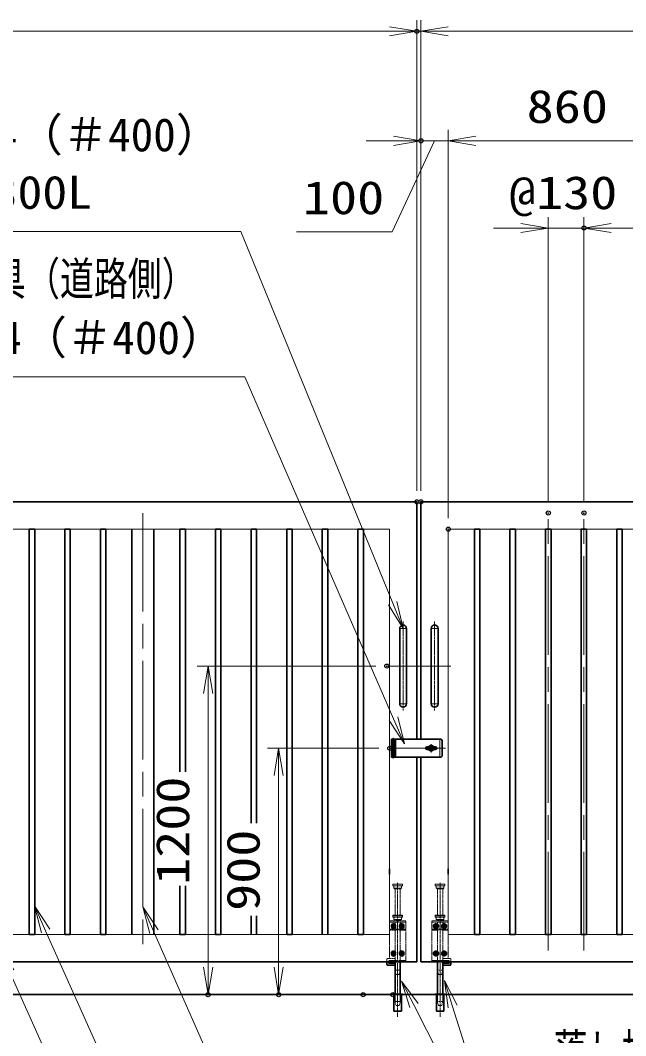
# Model space of a CAD drawing. Units: millimetres at full size. Extents: x -11880 to 11880, y -8400 to 8400.
# Drawn here: x 283 to 2493, y -980 to 2729 of the extents above; entities that cross this region are included whole.
import ezdxf
from ezdxf.enums import TextEntityAlignment as Align

# ---------------------------------------------------------------- set-up
doc = ezdxf.new("R2010")
doc.units = ezdxf.units.MM
doc.header["$LTSCALE"] = 30
doc.header["$PDMODE"] = 32
doc.header["$PDSIZE"] = 15
for name, pattern in [('DASHED', [7.5, 6, -1.5]), ('USER1', [18, 12, -1.5, 3, -1.5]), ('USER2', [9, 6, -0.75, 1.5, -0.75]), ('USER3', [1.125, 0.75, -0.125, 0.125, -0.125])]:
    doc.linetypes.add(name, pattern=pattern)
for name, color, linetype, lineweight in [('0-1_外形線', 7, 'Continuous', 35), ('0-2_軸線', 200, 'USER1', 15), ('0-3_細線', 2, 'Continuous', 35), ('0-4_寸法線', 4, 'Continuous', 18), ('0-5_0', 7, 'Continuous', 18), ('0-7_隠れ線', 140, 'DASHED', 18), ('0-9_01', 7, 'Continuous', 18), ('0-A_AM_0N', 7, 'Continuous', 50), ('0-B_AM_7N', 6, 'USER2', 18), ('0-C_想像線', 112, 'USER3', 15)]:
    doc.layers.add(name, color=color, linetype=linetype, lineweight=lineweight)
doc.layers.add('0-6_Defpoints', color=7, linetype='Continuous')
doc.styles.add('ＭＳ ゴシック', font='')
doc.styles.get('ＭＳ ゴシック').set_extended_font_data('MS Gothic')

# ---------------------------------------------------------------- blocks, each defined once
blk = doc.blocks.new('S29')
at = {"layer": '0-4_寸法線'}
for points in [[(28578467.9, 86175870.4), (28549989.5, 86175870.4), (28517405, 86248624.9), (28516178.7, 86251362.8)], [(28517861.3, 86248829.2), (28516178.7, 86251362.8), (28516948.7, 86248420.5)]]:
    blk.add_lwpolyline(points, dxfattribs=at)
at = {"layer": '0-4_寸法線', "color": 254, "style": 'ＭＳ ゴシック'}
for s, width, p in [('SUS304 HL', 1.15, (28553757.5, 86183570.9)), ('100x50x2t', 1.2, (28553325.5, 86177270.9))]:
    blk.add_text(s, height=3637, dxfattribs=dict(at, width=width)).set_placement(p, align=Align.BOTTOM_LEFT)
blk = doc.blocks.new('S30')
at = {"layer": '0-4_寸法線'}
for points in [[(28577376.7, 86191600), (28548898.3, 86191600), (28521335.4, 86253084.1), (28520108.2, 86255821.6)], [(28521791.7, 86253288.6), (28520108.2, 86255821.6), (28520879.2, 86252879.6)]]:
    blk.add_lwpolyline(points, dxfattribs=at)
at = {"layer": '0-4_寸法線', "color": 254, "style": 'ＭＳ ゴシック'}
for s, width, p in [('SUS304 HL', 1.15, (28552666.3, 86199300.5)), ('30x20x1.5t', 1.2, (28552666.3, 86193000.5))]:
    blk.add_text(s, height=3637, dxfattribs=dict(at, width=width)).set_placement(p, align=Align.BOTTOM_LEFT)
blk = doc.blocks.new('S31')
at = {"layer": '0-4_寸法線'}
for points in [[(28581802.7, 86207352.7), (28553324.3, 86207352.7), (28533202.2, 86252994), (28531991.9, 86255739)], [(28533659.7, 86253195.7), (28531991.9, 86255739), (28532744.6, 86252792.2)]]:
    blk.add_lwpolyline(points, dxfattribs=at)
at = {"layer": '0-4_寸法線', "color": 254, "style": 'ＭＳ ゴシック'}
for s, width, p in [('SUS304 HL', 1.15, (28557092.3, 86215053.3)), ('80x40x2t', 1.2, (28557092.3, 86208753.3))]:
    blk.add_text(s, height=3637, dxfattribs=dict(at, width=width)).set_placement(p, align=Align.BOTTOM_LEFT)
blk = doc.blocks.new('_Open')
at = {"layer": '0-5_0', "color": 4}
blk.add_line((-30, 5), (0, 0), dxfattribs=at)
blk.add_lwpolyline([(-30, -5), (0, 0), (-30, 0)], dxfattribs=at)
blk = doc.blocks.new('A$C130E4F3B')
at = {"layer": '0-1_外形線'}
for p, q in [((-375, -4125), (-375, 4125)), ((375, 4125), (375, -4125))]:
    blk.add_line(p, q, dxfattribs=at)
for centre, start, end in [((0, 4125), 0, 180), ((0, -4125), 180, 0)]:
    blk.add_arc(centre, 375, start, end, dxfattribs=at)
at = {"layer": '0-2_軸線'}
for p, q in [((0, 4877.9), (0, -4877.9)), ((0, 4125), (-412.5, 4125)), ((0, 4125), (412.5, 4125)), ((0, -4125), (-412.5, -4125)), ((0, -4125), (412.5, -4125))]:
    blk.add_line(p, q, dxfattribs=at)
at = {"layer": '0-2_軸線', "linetype": 'USER2'}
blk.add_line((-1779.7, 0), (1779.7, 0), dxfattribs=at)
blk = doc.blocks.new('U15')
at = {"layer": '0-A_AM_0N'}
blk.add_lwpolyline([(645, 3787.4), (450, 3674.8), (255, 3787.4), (255, 4012.6), (450, 4125.2), (645, 4012.6)], close=True, dxfattribs=at)
blk.add_circle((450, 3900), 195, dxfattribs=at)
blk.add_circle((450, 3900), 195, dxfattribs=at)
at = {"layer": '0-B_AM_7N'}
for p, q in [((697.7, 3900), (202.3, 3900)), ((450, 4147.7), (450, 3652.3))]:
    blk.add_line(p, q, dxfattribs=at)
blk = doc.blocks.new('U16')
at = {"layer": '0-A_AM_0N'}
blk.add_lwpolyline([(-255, 3787.4), (-450, 3674.8), (-645, 3787.4), (-645, 4012.6), (-450, 4125.2), (-255, 4012.6)], close=True, dxfattribs=at)
blk.add_circle((-450, 3900), 195, dxfattribs=at)
blk.add_circle((-450, 3900), 195, dxfattribs=at)
at = {"layer": '0-B_AM_7N'}
for p, q in [((-202.3, 3900), (-697.7, 3900)), ((-450, 4147.7), (-450, 3652.3))]:
    blk.add_line(p, q, dxfattribs=at)
blk = doc.blocks.new('U17')
at = {"layer": '0-A_AM_0N'}
blk.add_lwpolyline([(645, 787.4), (450, 674.8), (255, 787.4), (255, 1012.6), (450, 1125.2), (645, 1012.6)], close=True, dxfattribs=at)
blk.add_circle((450, 900), 195, dxfattribs=at)
blk.add_circle((450, 900), 195, dxfattribs=at)
at = {"layer": '0-B_AM_7N'}
for p, q in [((450, 1147.7), (450, 652.3)), ((697.7, 900), (202.3, 900))]:
    blk.add_line(p, q, dxfattribs=at)
blk = doc.blocks.new('U18')
at = {"layer": '0-A_AM_0N'}
blk.add_lwpolyline([(-255, 787.4), (-450, 674.8), (-645, 787.4), (-645, 1012.6), (-450, 1125.2), (-255, 1012.6)], close=True, dxfattribs=at)
blk.add_circle((-450, 900), 195, dxfattribs=at)
blk.add_circle((-450, 900), 195, dxfattribs=at)
at = {"layer": '0-B_AM_7N'}
for p, q in [((-450, 1147.7), (-450, 652.3)), ((-202.3, 900), (-697.7, 900))]:
    blk.add_line(p, q, dxfattribs=at)
blk = doc.blocks.new('A$C7BA44824')
at = {"layer": '0-1_外形線'}
for p, q in [((-285, 0), (-285, -3540)), ((285, 0), (285, -3540)), ((1185, 0), (1185, -270)), ((1095, -360), (285, -360))]:
    blk.add_line(p, q, dxfattribs=at)
for points in [[(975, 0), (975, -150), (285, -150)], [(408, -3600), (408, -5400), (-408, -5400), (-408, -3600)]]:
    blk.add_lwpolyline(points, dxfattribs=at)
blk.add_lwpolyline([(525, -3540), (-525, -3540), (-525, -3600), (525, -3600)], close=True, dxfattribs=at)
blk.add_arc((1095, -270), 90, 270, 0, dxfattribs=at)
at = {"layer": '0-2_軸線'}
blk.add_line((0, -6032.5), (0, 8659.7), dxfattribs=at)
at = {"layer": '0-7_隠れ線'}
for p, q in [((-900, 4500), (900, 4500)), ((-900, 0), (-900, 4500)), ((-495, 5100), (-525, 5070)), ((-525, 4920), (-525, 5070)), ((525, 5070), (-525, 5070)), ((-495, 4890), (-525, 4920)), ((-525, 4920), (525, 4920)), ((-495, 5100), (495, 5100)), ((495, 4890), (-495, 4890)), ((-420, 4650), (-420, 4890)), ((-420, 4650), (-360, 4590)), ((420, 4650), (-420, 4650)), ((360, 4590), (-360, 4590)), ((-285, 4500), (-285, 4590)), ((285, 4590), (285, 4500)), ((420, 4650), (360, 4590)), ((420, 4650), (420, 4890)), ((495, 5100), (525, 5070)), ((525, 4920), (495, 4890)), ((525, 4920), (525, 5070)), ((900, 4500), (900, 360)), ((900, 4350), (-900, 4350)), ((-900, 3570), (-232.9, 3570)), ((-900, 3480), (-211.7, 3480)), ((-285, 4350), (-285, 3570)), ((-285, 3480), (-285, 150)), ((-119.3, 3626.8), (-232.9, 3570)), ((-79, 3546.3), (-211.7, 3480)), ((-119.3, 3626.8), (-79, 3546.3)), ((119.3, 3626.8), (79, 3546.3)), ((79, 3546.3), (211.7, 3480)), ((232.9, 3570), (119.3, 3626.8)), ((211.7, 3480), (900, 3480)), ((900, 3570), (232.9, 3570)), ((285, 4350), (285, 4029.9)), ((285, 3770.1), (285, 3570)), ((285, 3480), (285, 150)), ((-120, 150), (-900, 150)), ((-120, 0), (-900, 0)), ((-120, 150), (-120, 0)), ((120, 0), (-120, 0)), ((900, 150), (120, 150)), ((120, 150), (120, 0)), ((900, 0), (120, 0)), ((285, 360), (1095, 360)), ((900, 150), (900, 0)), ((1185, 270), (1185, 0)), ((-180, -1380), (-285, -930)), ((285, -930), (-285, -930)), ((180, -1380), (285, -930)), ((180, -1380), (-180, -1380)), ((-378, -5400), (-378, -3600)), ((-375, -3600), (-375, -3540)), ((-285, -4350), (-285, -3540)), ((-180, -4800), (-285, -4350)), ((285, -4350), (-285, -4350)), ((180, -4800), (285, -4350)), ((285, -3540), (285, -4350)), ((375, -3600), (375, -3540)), ((378, -5400), (378, -3600)), ((180, -4800), (-180, -4800))]:
    blk.add_line(p, q, dxfattribs=at)
blk.add_lwpolyline([(285, 150), (975, 150), (975, 0)], dxfattribs=at)
blk.add_arc((1095, 270), 90, 0, 90, dxfattribs=at)
at = {"layer": '0-C_想像線'}
for p, q in [((-495, 8520), (-525, 8490)), ((-525, 8340), (-525, 8490)), ((525, 8490), (-525, 8490)), ((-495, 8310), (-525, 8340)), ((-525, 8340), (525, 8340)), ((-495, 8520), (495, 8520)), ((495, 8310), (-495, 8310)), ((-420, 8070), (-420, 8310)), ((-420, 8070), (-360, 8010)), ((420, 8070), (-420, 8070)), ((360, 8010), (-360, 8010)), ((-285, 5100), (-285, 8010)), ((285, 5100), (285, 8010)), ((420, 8070), (360, 8010)), ((420, 8070), (420, 8310)), ((495, 8520), (525, 8490)), ((525, 8340), (495, 8310)), ((525, 8340), (525, 8490))]:
    blk.add_line(p, q, dxfattribs=at)
at = {"layer": '0-A_AM_0N'}
for name in ['U16', 'U15', 'U18', 'U17']:
    blk.add_blockref(name, (0, 0), dxfattribs=at)
blk = doc.blocks.new('S40')
at = {"layer": '0-4_寸法線'}
for points in [[(28503848.2, 86329713.7), (28542723.4, 86329713.7), (28559360.3, 86288997.8), (28560495, 86286220.7)], [(28558897.4, 86288808.7), (28560495, 86286220.7), (28559823.1, 86289186.9)]]:
    blk.add_lwpolyline(points, dxfattribs=at)
at = {"layer": '0-4_寸法線', "color": 254, "style": 'ＭＳ ゴシック'}
for s, width, p in [('両取手', 0.75, (28503848.2, 86343865.5)), ('φ25-300L', 1.1, (28503243.4, 86331114.3))]:
    blk.add_text(s, height=3637, dxfattribs=dict(at, width=width)).set_placement(p, align=Align.BOTTOM_LEFT)
blk.add_text('SUS304（＃400）', height=3637, dxfattribs=at).set_placement((28503416.2, 86337414.3), align=Align.BOTTOM_LEFT)
blk = doc.blocks.new('S41')
at = {"layer": '0-4_寸法線'}
for points in [[(28604158.1, 86223083), (28572770.9, 86223083), (28565922.7, 86244807.6), (28565020.7, 86247668.8)], [(28566399.5, 86244957.9), (28565020.7, 86247668.8), (28565445.8, 86244657.2)]]:
    blk.add_lwpolyline(points, dxfattribs=at)
at = {"layer": '0-4_寸法線', "color": 254, "style": 'ＭＳ ゴシック'}
for s, width, p in [('落し棒（建物側）', 0.75, (28576970.9, 86237083.6)), ('SUS304 φ19', 1.1, (28576538.9, 86230783.6)), ('電解研磨', 0.75, (28576970.9, 86224483.6))]:
    blk.add_text(s, height=3637, dxfattribs=dict(at, width=width)).set_placement(p, align=Align.BOTTOM_LEFT)
blk = doc.blocks.new('S42')
at = {"layer": '0-4_寸法線'}
for points in [[(28504303.4, 86313792), (28543178.6, 86313792), (28559441.9, 86276328.4), (28560636.6, 86273576.5)], [(28558983.3, 86276129.3), (28560636.6, 86273576.5), (28559900.6, 86276527.5)]]:
    blk.add_lwpolyline(points, dxfattribs=at)
at = {"layer": '0-4_寸法線', "color": 254, "style": 'ＭＳ ゴシック', "width": 0.75}
blk.add_text('打掛金具（道路側）', height=3637, dxfattribs=at).set_placement((28504303.4, 86321643.8), align=Align.BOTTOM_LEFT)
at = {"layer": '0-4_寸法線', "color": 254, "style": 'ＭＳ ゴシック'}
blk.add_text('SUS304（＃400）', height=3637, dxfattribs=at).set_placement((28503871.4, 86315192.6), align=Align.BOTTOM_LEFT)
blk = doc.blocks.new('S43')
at = {"layer": '0-4_寸法線'}
for points in [[(28572770.9, 86223083), (28561692.4, 86244919), (28560335.1, 86247594.4)], [(28562138.3, 86245145.2), (28560335.1, 86247594.4), (28561246.5, 86244692.8)]]:
    blk.add_lwpolyline(points, dxfattribs=at)

msp = doc.modelspace()

# ---------------------------------------------------------------- linework, layer by layer
at = {"layer": '0-1_外形線'}
for p, q in [((690.48, 870.34), (690.48, -609.66)), ((770.48, 870.34), (770.48, -609.66)), ((1733.34, 102.84), (1652.98, 102.84)), ((1733.34, 102.84), (1818.98, 102.84)), ((1734.34, 102.84), (1739.34, 102.84)), ((1774.32, 75.34), (1767.98, 75.34)), ((1797.98, 75.34), (1791.64, 75.34)), ((1822.98, 98.84), (1818.98, 102.84)), ((1822.98, 98.84), (1822.98, 41.84)), ((1649.98, 62.84), (1649.98, 57.09)), ((1818.98, 37.84), (1652.98, 37.84)), ((1730.48, -709.66), (1730.48, 37.84)), ((1745.48, -709.66), (1745.48, 37.84)), ((1767.98, 65.34), (1774.32, 65.34)), ((1768.98, 72.84), (1770.74, 72.84)), ((1768.98, 67.84), (1768.98, 72.84)), ((1768.98, 67.84), (1770.74, 67.84)), ((1770.74, 72.84), (1796.98, 72.84)), ((1796.98, 67.84), (1770.74, 67.84)), ((1791.64, 65.34), (1797.98, 65.34)), ((1796.98, 67.84), (1796.98, 72.84)), ((1818.98, 37.84), (1822.98, 41.84)), ((1630.48, -370.16), (1630.48, -389.16)), ((1845.48, -370.16), (1845.48, -389.16)), ((1125.48, -609.66), (1125.48, -541.43)), ((1145.48, -541.43), (1145.48, -609.66)), ((1730.48, -709.66), (-269.52, -709.66)), ((1745.48, -709.66), (3745.48, -709.66)), ((-899.52, -829.66), (4375.48, -829.66))]:
    msp.add_line(p, q, dxfattribs=at)
for points in [[(-269.52, 970.34), (1730.48, 970.34), (1730.48, 102.84)], [(3745.48, 970.34), (1745.48, 970.34), (1745.48, 102.84)], [(865.48, -15.72), (865.48, 870.34), (885.48, 870.34), (885.48, -15.72)], [(1125.48, -202.98), (1125.48, 870.34), (1145.48, 870.34), (1145.48, -202.98)], [(1385.48, -609.66), (1385.48, 870.34), (1405.48, 870.34), (1405.48, -609.66)], [(885.48, -432.33), (885.48, -609.66), (865.48, -609.66), (865.48, -432.33)]]:
    msp.add_lwpolyline(points, dxfattribs=at)
for points in [[(335.48, -609.66), (315.48, -609.66), (315.48, 870.34), (335.48, 870.34)], [(465.48, -609.66), (445.48, -609.66), (445.48, 870.34), (465.48, 870.34)], [(595.48, -609.66), (575.48, -609.66), (575.48, 870.34), (595.48, 870.34)], [(1015.48, -609.66), (995.48, -609.66), (995.48, 870.34), (1015.48, 870.34)], [(1275.48, -609.66), (1255.48, -609.66), (1255.48, 870.34), (1275.48, 870.34)], [(1535.48, -609.66), (1515.48, -609.66), (1515.48, 870.34), (1535.48, 870.34)], [(1940.48, -609.66), (1960.48, -609.66), (1960.48, 870.34), (1940.48, 870.34)], [(2070.48, -609.66), (2090.48, -609.66), (2090.48, 870.34), (2070.48, 870.34)], [(2200.48, -609.66), (2220.48, -609.66), (2220.48, 870.34), (2200.48, 870.34)], [(2330.48, -609.66), (2350.48, -609.66), (2350.48, 870.34), (2330.48, 870.34)], [(2460.48, -609.66), (2480.48, -609.66), (2480.48, 870.34), (2460.48, 870.34)]]:
    msp.add_lwpolyline(points, close=True, dxfattribs=at)
for centre, radius, start, end in [((1767.98, 70.34), 5, 90, 270), ((1782.98, 70.34), 10, 30, 150), ((1797.98, 70.34), 5, 270, 90), ((1782.98, 70.34), 10, 210, 330)]:
    msp.add_arc(centre, radius, start, end, dxfattribs=at)
at = {"layer": '0-2_軸線'}
for p, q in [((730.48, 929.34), (730.48, -668.66)), ((2210.48, -668.66), (2210.48, 929.34)), ((2340.48, -668.66), (2340.48, 929.34)), ((1643.98, 107.72), (1643.98, 32.96)), ((1782.98, 55.03), (1782.98, 85.66)), ((1835.66, 70.34), (1632.16, 70.34))]:
    msp.add_line(p, q, dxfattribs=at)
at = {"layer": '0-3_細線'}
for p, q in [((1649.98, 102.84), (1637.98, 102.84)), ((1637.98, 91.34), (1652.98, 91.34)), ((1637.98, 91.34), (1637.98, 77.84)), ((1637.98, 77.84), (1652.98, 77.84)), ((1637.98, 63.34), (1637.98, 77.34)), ((1637.98, 77.34), (1652.98, 77.34)), ((1649.98, 91.84), (1649.98, 102.84)), ((1649.98, 102.84), (1652.98, 102.84)), ((1649.98, 91.34), (1649.98, 77.84)), ((1649.98, 63.34), (1649.98, 77.34)), ((1652.98, 91.34), (1652.98, 102.84)), ((1652.98, 77.34), (1652.98, 91.84)), ((1652.98, 77.84), (1652.98, 62.84)), ((1652.98, 63.34), (1637.98, 63.34)), ((1652.98, 62.84), (1637.98, 62.84)), ((1637.98, 62.84), (1637.98, 49.34)), ((1637.98, 49.34), (1652.98, 49.34)), ((1637.98, 48.84), (1652.98, 48.84)), ((1652.98, 37.84), (1643.98, 37.84)), ((1649.98, 57.09), (1649.98, 49.34)), ((1649.98, 37.84), (1649.98, 48.84)), ((1652.98, 48.84), (1652.98, 63.34)), ((1652.98, 49.34), (1652.98, 37.84)), ((1737.98, -829.66), (2222.33, -829.66))]:
    msp.add_line(p, q, dxfattribs=at)
for points in [[(1652.98, 91.84), (1637.98, 91.84), (1637.98, 102.84)], [(1643.98, 37.84), (1637.98, 37.84), (1637.98, 48.84)]]:
    msp.add_lwpolyline(points, dxfattribs=at)
at = {"layer": '0-4_寸法線'}
for p, q in [((1730.48, 1010.34), (1730.48, 2728.9)), ((1730.48, 1010.34), (1730.48, 2728.9)), ((1745.48, 1010.34), (1745.48, 2728.9)), ((1745.48, 1010.34), (1745.48, 2728.9)), ((1730.48, 2688.9), (-269.52, 2688.9)), ((1630.48, 2688.9), (1530.48, 2688.9)), ((1745.48, 2688.9), (1730.48, 2688.9)), ((1745.48, 2688.9), (3745.48, 2688.9)), ((1845.48, 2688.9), (1945.48, 2688.9)), ((1745.48, 1010.34), (1745.48, 2328.9)), ((1845.48, 910.34), (1845.48, 2328.9)), ((1845.48, 910.34), (1845.48, 2328.9)), ((1645.48, 2288.9), (1545.48, 2288.9)), ((1845.48, 2288.9), (1745.48, 2288.9)), ((1845.48, 2288.9), (2705.48, 2288.9)), ((1945.48, 2288.9), (2045.48, 2288.9)), ((2210.48, 969.34), (2210.48, 2010.09)), ((2340.48, 969.34), (2340.48, 2010.09)), ((2110.48, 1970.09), (2010.48, 1970.09)), ((2210.48, 1970.09), (2340.48, 1970.09)), ((2440.48, 1970.09), (2540.48, 1970.09)), ((1581.16, 370.34), (928.57, 370.34)), ((968.57, 370.34), (968.57, -829.66)), ((1592.16, 70.34), (1185.87, 70.34)), ((1225.87, 70.34), (1225.87, -829.66)), ((1602.98, -829.66), (928.57, -829.66)), ((1494.57, -829.66), (1185.87, -829.66))]:
    msp.add_line(p, q, dxfattribs=at)
msp.add_lwpolyline([(1795.48, 2288.9), (1640.3, 1955.82), (1291.5, 1955.82)], dxfattribs=at)
at = {"layer": '0-5_0'}
for p, q in [((1630.48, 870.34), (-169.52, 870.34)), ((1630.48, -370.16), (1630.48, 870.34)), ((1845.48, -370.16), (1845.48, 870.34)), ((1845.48, 870.34), (3645.48, 870.34))]:
    msp.add_line(p, q, dxfattribs=at)
for points in [[(-169.52, 870.34), (-169.52, -609.66), (1630.48, -609.66), (1630.48, -389.16)], [(3645.48, 870.34), (3645.48, -609.66), (1845.48, -609.66), (1845.48, -389.16)]]:
    msp.add_lwpolyline(points, dxfattribs=at)
at = {"layer": '0-6_Defpoints'}
for p in [(1730.48, 2688.9), (1745.48, 2288.9), (2340.48, 1970.09), (1730.48, 970.34), (1745.48, 970.34), (2210.48, 929.34), (2340.48, 929.34), (1845.48, 870.34), (1621.16, 370.34), (1632.16, 70.34), (968.57, -829.66), (1225.87, -829.66), (1534.57, -829.66), (1642.98, -829.66)]:
    msp.add_point(p, dxfattribs=at)
at = {"layer": '0-7_隠れ線'}
for p, q in [((1640.98, 91.84), (1640.98, 102.84)), ((1640.98, 77.84), (1640.98, 91.34)), ((1640.98, 63.34), (1640.98, 77.34)), ((1646.98, 102.84), (1646.98, 91.84)), ((1646.98, 77.84), (1646.98, 91.34)), ((1646.98, 77.34), (1646.98, 63.34)), ((1640.98, 49.34), (1640.98, 62.84)), ((1640.98, 37.84), (1640.98, 48.84)), ((1646.98, 49.34), (1646.98, 62.84)), ((1646.98, 48.84), (1646.98, 37.84))]:
    msp.add_line(p, q, dxfattribs=at)
at = {"layer": '0-7_隠れ線', "linetype": 'Continuous'}
for start, end in [(24.62432, 155.37568), (204.62432, 335.37568)]:
    msp.add_arc((1782.98, 70.34), 6, start, end, dxfattribs=at)
at = {"layer": '0-9_01', "color": 4}
msp.add_line((1814.48, 101.15), (1814.48, 39.99), dxfattribs=at)

# ---------------------------------------------------------------- block references
at = {"layer": '0-1_外形線', "yscale": 0.03333333}
for name, p, xscale in [('A$C130E4F3B', (1680.48, 370.34), -0.03333333), ('A$C130E4F3B', (1795.48, 370.34), 0.03333333), ('A$C7BA44824', (1660.48, -709.66), -0.03333333), ('A$C7BA44824', (1815.48, -709.66), 0.03333333)]:
    msp.add_blockref(name, p, dxfattribs=dict(at, xscale=xscale))
at = {"layer": '0-4_寸法線'}
for name, p, xscale, yscale in [('_Open', (1730.48, 2688.9), 3.333333, 3.333333), ('_Open', (1730.48, 2688.9), 3.333333, 3.333333), ('S40', (-950336.02, -2875699.51), 0.03333333, 0.03333333), ('_Open', (1745.48, 2288.9), 3.333333, 3.333333), ('_Open', (2210.48, 1970.09), 3.333333, 3.333333), ('S42', (-950336.02, -2875699.51), 0.03333333, 0.03333333), ('S30', (-950336.02, -2875699.51), 0.03333333, 0.03333333), ('S31', (-950336.02, -2875699.51), 0.03333333, 0.03333333), ('S29', (-950336.02, -2875699.51), 0.03333333, 0.03333333), ('S41', (-950336.02, -2875699.51), 0.03333333, 0.03333333), ('S43', (-950336.02, -2875699.51), 0.03333333, 0.03333333)]:
    msp.add_blockref(name, p, dxfattribs=dict(at, xscale=xscale, yscale=yscale))
at = {"layer": '0-4_寸法線', "xscale": 3.333333, "yscale": 3.333333}
for p, rotation in [((1745.48, 2688.9), 180), ((1745.48, 2688.9), 180), ((1845.48, 2288.9), 180), ((1845.48, 2288.9), 180), ((2340.48, 1970.09), 180), ((968.57, 370.34), 90), ((1225.87, 70.34), 90), ((968.57, -829.66), 270), ((1225.87, -829.66), 270)]:
    msp.add_blockref('_Open', p, dxfattribs=dict(at, rotation=rotation))

# ---------------------------------------------------------------- texts
at = {"layer": '0-4_寸法線', "color": 254, "style": 'ＭＳ ゴシック', "width": 1.2}
for s, p in [('860', (2131.48, 2317.59)), ('@130', (2066.68, 2002.78)), ('100', (1314.7, 1984.51))]:
    msp.add_text(s, height=121.2, dxfattribs=at).set_placement(p, align=Align.BOTTOM_LEFT)
for s, p in [('1200', (935.89, -428.86)), ('900', (1193.19, -523.66))]:
    msp.add_text(s, height=121.2, rotation=90, dxfattribs=at).set_placement(p, align=Align.BOTTOM_LEFT)

doc.saveas('drawing.dxf')
